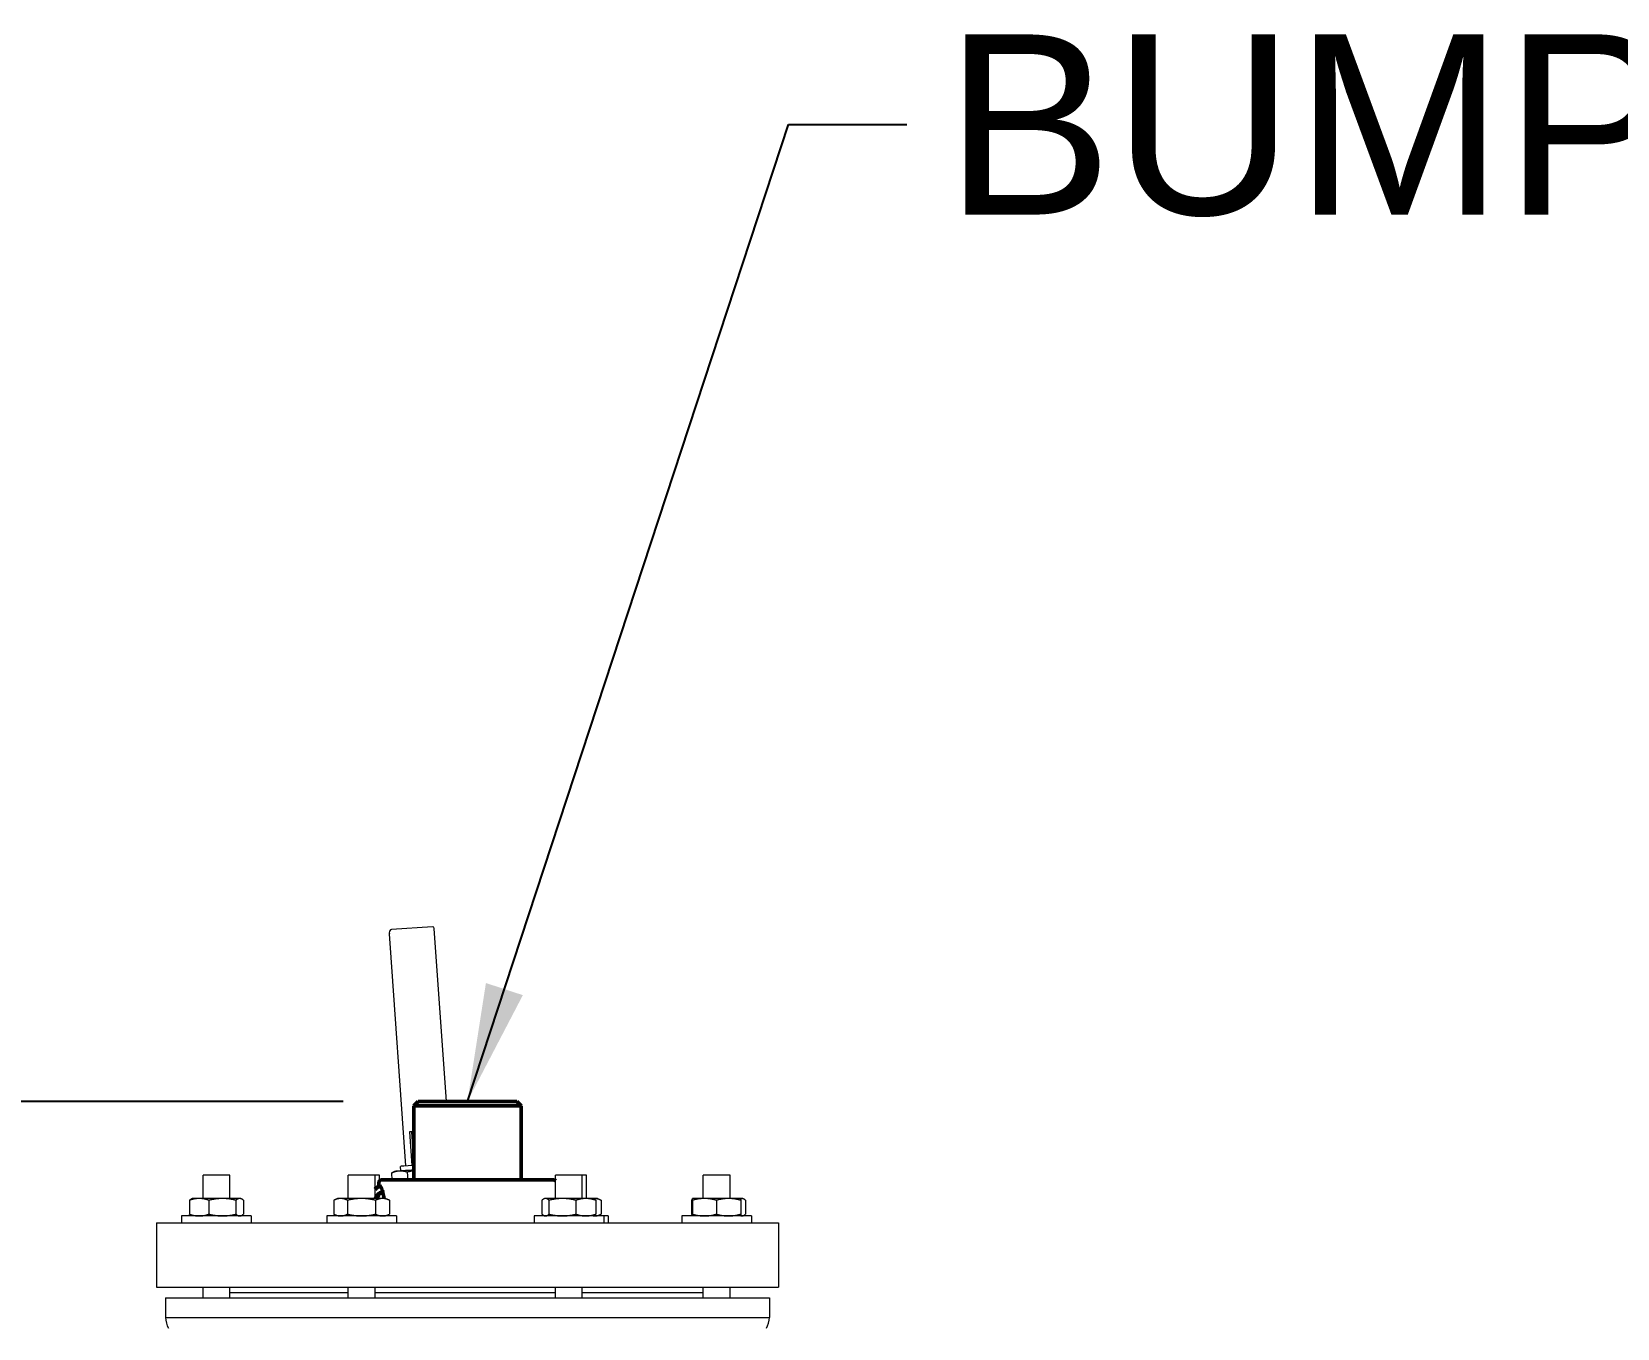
# Model space of a CAD drawing. Header units: inches. Extents: x 17 to 469, y 7 to 301.
# Drawn here: x 354.89 to 373.37, y 129.38 to 144.49 of the extents above; entities that cross this region are included whole.
import ezdxf

# ---------------------------------------------------------------- set-up
doc = ezdxf.new("R2010")
doc.units = ezdxf.units.IN
doc.header["$LTSCALE"] = 14
doc.header["$MEASUREMENT"] = 0
for name, color, linetype, lineweight in [('Dimension (ANSI)', 7, 'Continuous', 25), ('Symbol', 7, 'Continuous', 25), ('Visible (ANSI)', 7, 'Continuous', 50)]:
    doc.layers.add(name, color=color, linetype=linetype, lineweight=lineweight)
doc.styles.add('MEMCOR Medium', font='arial.ttf')
doc.styles.add('Standard D-E', font='arial.ttf')
doc.dimstyles.new('Default (ANSI)', dxfattribs={"dimscale": 14, "dimtxt": 0.15, "dimasz": 0.098425, "dimexe": 0.125, "dimexo": 0.0625, "dimgap": 0.031496, "dimtad": 0, "dimtih": 1, "dimtoh": 1, "dimdec": 4, "dimrnd": 1e-08, "dimzin": 3, "dimdsep": 46, "dimlunit": 5, "dimtxsty": 'MEMCOR Medium', "dimcen": 0.09, "dimdle": 0.393701, "dimclrd": 256, "dimclre": 256, "dimclrt": 256, "dimadec": 0, "dimazin": 1, "dimtfac": 0.8, "dimtofl": 0, "dimtmove": 0, "dimatfit": 3, "dimfxl": 1, "dimfrac": 1, "dimtolj": 1, "dimtzin": 4, "dimlwd": -1, "dimlwe": -1, "dimarcsym": 0})
doc.dimstyles.new('Default D-E$7', dxfattribs={"dimscale": 14, "dimtxt": 0.15, "dimasz": 0.098425, "dimexe": 0.125, "dimexo": 0.0625, "dimgap": 0.031496, "dimtad": 0, "dimtih": 1, "dimtoh": 1, "dimrnd": 1e-08, "dimzin": 4, "dimdsep": 46, "dimtxsty": 'Standard D-E', "dimcen": 0.09, "dimdle": 0.393701, "dimclrd": 256, "dimclre": 256, "dimclrt": 256, "dimadec": 0, "dimazin": 1, "dimtfac": 1, "dimtofl": 0, "dimtmove": 0, "dimatfit": 3, "dimfxl": 1, "dimtolj": 1, "dimtzin": 4, "dimlwd": -1, "dimlwe": -1, "dimarcsym": 0})

# ---------------------------------------------------------------- blocks, each defined once
blk = doc.blocks.new('*D28')
at = {"layer": 'Defpoints', "color": 0, "transparency": 16777216}
for p in [(297.357, 132.024), (359.397, 132.024), (339.738, 39.509)]:
    blk.add_point(p, dxfattribs=at)
at = {"layer": 'Dimension (ANSI)', "transparency": 16777216}
for p, q in [((358.522, 132.024), (295.607, 132.024)), ((297.357, 130.646), (297.357, 97.371)), ((297.357, 40.887), (297.357, 83.053)), ((338.863, 39.509), (295.607, 39.509))]:
    blk.add_line(p, q, dxfattribs=at)
for points in [[(297.127, 130.646), (297.587, 130.646), (297.357, 132.024)], [(297.127, 40.887), (297.587, 40.887), (297.357, 39.509)]]:
    blk.add_solid(points, dxfattribs=at)
at = {"layer": 'Dimension (ANSI)', "transparency": 16777216, "char_height": 2.1, "attachment_point": 5, "style": 'MEMCOR Medium'}
for s, insert in [('\\A1; \\fArial|b0|i0;92{\\H0.8x;\\S1#2;} in', (297.357, 92.358)), ('\\A1;[2349.9 mm]{\\P\\fArial|b0|i0;SHIPPING HEIGHT\\P\\fArial|b0|i0;REF.}', (297.357, 85.199))]:
    blk.add_mtext(s, dxfattribs=dict(at, insert=insert))

msp = doc.modelspace()

# ---------------------------------------------------------------- linework, layer by layer
at = {"layer": 'Visible (ANSI)', "linetype": 'Continuous', "lineweight": 18}
for p, q in [((359.255368, 131.271492), (359.063521, 133.975451)), ((359.063701, 133.980038), (359.068249, 134.010238)), ((359.563595, 134.058415), (359.087563, 134.027967)), ((359.72871, 132.024211), (359.585756, 134.039056)), ((359.32084, 131.670225), (359.297119, 131.668399)), ((359.297119, 131.668399), (359.322247, 131.275819)), ((359.347256, 131.671915), (359.32084, 131.670225)), ((359.32084, 131.670225), (359.345988, 131.27735)), ((359.123358, 131.208697), (359.098836, 131.195293)), ((359.196234, 131.213505), (359.191104, 131.267254)), ((359.270013, 131.199445), (359.275789, 131.109212)), ((357.203241, 131.164212), (356.890741, 131.164212)), ((356.890741, 130.892212), (356.890741, 131.164212)), ((357.203241, 130.892212), (357.203241, 131.164212)), ((358.89575, 131.164212), (358.58325, 131.164212)), ((358.58325, 130.892212), (358.58325, 131.164212)), ((358.89575, 130.892212), (358.89575, 131.164212)), ((358.946623, 131.164212), (358.89575, 131.164212)), ((358.946623, 131.1), (358.946623, 131.164212)), ((359.085922, 131.18746), (359.090931, 131.109212)), ((361.31039, 131.164212), (360.99789, 131.164212)), ((360.99789, 130.892212), (360.99789, 131.164212)), ((361.31039, 130.892212), (361.31039, 131.164212)), ((361.361263, 131.164212), (361.31039, 131.164212)), ((361.361263, 130.892212), (361.361263, 131.164212)), ((363.032699, 131.164212), (362.720199, 131.164212)), ((362.720199, 130.892212), (362.720199, 131.164212)), ((363.032699, 130.892212), (363.032699, 131.164212)), ((356.732297, 130.871905), (356.732297, 130.709519)), ((356.765491, 130.892212), (356.754867, 130.887258)), ((356.846211, 130.892212), (356.765491, 130.892212)), ((357.117473, 130.892212), (356.846211, 130.892212)), ((356.960126, 130.871905), (356.960126, 130.709519)), ((357.318253, 130.892212), (357.117473, 130.892212)), ((357.274821, 130.871905), (357.274821, 130.709519)), ((357.328491, 130.892212), (357.318253, 130.892212)), ((357.328491, 130.892212), (357.339116, 130.887258)), ((357.361686, 130.871905), (357.361686, 130.709519)), ((358.414464, 130.871905), (358.414464, 130.709519)), ((358.458, 130.892212), (358.416069, 130.872659)), ((358.494495, 130.892212), (358.458, 130.892212)), ((358.737043, 130.892212), (358.494495, 130.892212)), ((358.574525, 130.871905), (358.574525, 130.709519)), ((358.982048, 130.892212), (358.737043, 130.892212)), ((358.899561, 130.871905), (358.899561, 130.709519)), ((359.021, 130.892212), (358.982048, 130.892212)), ((359.021, 130.892212), (359.062931, 130.872659)), ((359.064536, 130.871905), (359.064536, 130.709519)), ((360.840914, 130.871905), (360.840914, 130.709519)), ((360.87264, 130.892212), (360.863379, 130.887893)), ((360.881607, 130.892212), (360.87264, 130.892212)), ((361.078913, 130.892212), (360.881607, 130.892212)), ((360.922299, 130.871905), (360.922299, 130.709519)), ((361.351446, 130.892212), (361.078913, 130.892212)), ((361.235526, 130.871905), (361.235526, 130.709519)), ((361.43564, 130.892212), (361.351446, 130.892212)), ((361.43564, 130.892212), (361.444902, 130.887893)), ((361.447562, 130.892212), (361.43564, 130.892212)), ((361.486513, 130.892212), (361.447562, 130.892212)), ((361.467367, 130.871905), (361.467367, 130.709519)), ((361.486513, 130.892212), (361.528444, 130.872659)), ((361.530049, 130.871905), (361.530049, 130.709519)), ((362.582827, 130.871905), (362.582827, 130.709519)), ((362.593542, 130.871905), (362.593542, 130.709519)), ((362.594949, 130.892212), (362.594939, 130.892207)), ((362.733577, 130.892212), (362.594949, 130.892212)), ((363.015067, 130.892212), (362.733577, 130.892212)), ((362.873613, 130.871905), (362.873613, 130.709519)), ((363.157939, 130.892212), (363.015067, 130.892212)), ((363.15652, 130.871905), (363.15652, 130.709519)), ((363.157949, 130.892212), (363.157939, 130.892212)), ((363.157949, 130.892212), (363.15796, 130.892207)), ((363.168784, 130.892212), (363.157949, 130.892212)), ((363.159357, 130.871905), (363.159357, 130.709519)), ((363.179022, 130.892212), (363.168784, 130.892212)), ((363.179022, 130.892212), (363.189646, 130.887258)), ((363.212216, 130.871905), (363.212216, 130.709519)), ((357.452991, 130.689212), (356.640991, 130.689212)), ((356.640991, 130.689212), (356.640991, 130.609212)), ((356.765491, 130.689212), (356.754867, 130.694166)), ((357.328491, 130.689212), (357.339116, 130.694166)), ((357.452991, 130.689212), (357.452991, 130.609212)), ((359.1455, 130.689212), (358.3335, 130.689212)), ((358.3335, 130.689212), (358.3335, 130.609212)), ((358.458, 130.689212), (358.416069, 130.708765)), ((359.021, 130.689212), (359.062931, 130.708765)), ((359.1455, 130.689212), (359.1455, 130.609212)), ((361.56014, 130.689212), (360.74814, 130.689212)), ((360.74814, 130.689212), (360.74814, 130.609212)), ((360.87264, 130.689212), (360.863379, 130.693531)), ((361.43564, 130.689212), (361.444902, 130.693531)), ((361.486513, 130.689212), (361.528444, 130.708765)), ((361.56014, 130.689212), (361.56014, 130.609212)), ((361.611013, 130.689212), (361.56014, 130.689212)), ((361.611013, 130.689212), (361.611013, 130.609212)), ((363.282449, 130.689212), (362.470449, 130.689212)), ((362.470449, 130.689212), (362.470449, 130.609212)), ((362.594949, 130.689212), (362.594939, 130.689217)), ((363.157949, 130.689212), (363.15796, 130.689217)), ((363.179022, 130.689212), (363.189646, 130.694166)), ((363.282449, 130.689212), (363.282449, 130.609212)), ((356.347256, 130.609212), (363.597256, 130.609212)), ((356.347256, 130.609212), (356.347256, 129.859212)), ((363.597256, 130.609212), (363.597256, 129.859212)), ((356.347256, 129.859212), (363.597256, 129.859212)), ((356.452256, 129.734212), (363.492256, 129.734212)), ((356.452256, 129.734212), (356.452256, 129.506014)), ((356.890741, 129.734212), (356.890741, 129.859212)), ((357.203241, 129.734212), (357.203241, 129.859212)), ((357.203241, 129.795033), (358.58325, 129.795033)), ((358.58325, 129.734212), (358.58325, 129.859212)), ((358.89575, 129.734212), (358.89575, 129.859212)), ((358.89575, 129.795033), (360.99789, 129.795033)), ((360.99789, 129.734212), (360.99789, 129.859212)), ((361.31039, 129.734212), (361.31039, 129.859212)), ((361.31039, 129.795033), (362.720199, 129.795033)), ((362.720199, 129.734212), (362.720199, 129.859212)), ((363.032699, 129.734212), (363.032699, 129.859212)), ((363.492256, 129.734212), (363.492256, 129.506014)), ((356.452256, 129.506014), (363.492256, 129.506014))]:
    msp.add_line(p, q, dxfattribs=at)
at = {"layer": 'Visible (ANSI)'}
for p, q in [((359.397256, 132.024211), (359.347256, 131.974211)), ((360.597256, 131.974211), (359.347256, 131.974211)), ((359.347256, 131.109212), (359.347256, 131.974211)), ((359.397256, 132.024211), (360.547256, 132.024211)), ((360.547256, 132.024211), (360.597256, 131.974211)), ((360.597256, 131.109212), (360.597256, 131.974211)), ((358.941006, 131.041505), (358.941006, 131.084212)), ((360.978506, 131.109212), (358.966006, 131.109212))]:
    msp.add_line(p, q, dxfattribs=at)
at = {"layer": 'Visible (ANSI)', "linetype": 'Continuous', "lineweight": 18}
for centre, radius, start, end in [((359.084348, 133.976928), 0.02088, 171.4359098, 184.0583682), ((359.088896, 134.007129), 0.02088, 93.6598701, 171.4359098), ((359.564928, 134.037578), 0.02088, 4.0583682, 93.6598701), ((356.740769, 129.521212), 0.288913, 183.0153263, 209.3417204), ((363.203744, 129.521212), 0.288913, 330.6582796, 356.9846737)]:
    msp.add_arc(centre, radius, start, end, dxfattribs=at)
at = {"layer": 'Visible (ANSI)'}
for centre, start, end in [((358.966006, 131.084212), 90, 180), ((360.978506, 131.084212), 39.1630349, 90)]:
    msp.add_arc(centre, 0.025, start, end, dxfattribs=at)
at = {"layer": 'Visible (ANSI)', "linetype": 'Continuous', "lineweight": 18}
for centre, major_axis, start_param, end_param in [((359.612357, 131.239997), (-0.488999, -0.0313), 5.811414129, 6.281989851), ((359.612357, 131.239997), (0.488999, 0.0313), 2.14372812, 2.669822004), ((359.6089, 131.293997), (-0.417797, -0.026742), 5.38908261, 6.283202727)]:
    msp.add_ellipse(centre, major_axis=major_axis, ratio=0.00055745, start_param=start_param, end_param=end_param, dxfattribs=at)
at = {"layer": 'Visible (ANSI)'}
for centre, major_axis, start_param, end_param in [((358.993909, 130.859212), (0, 0.1875), 0.262870928, 0.66762012), ((358.98857, 130.859212), (0, 0.1775), 0.204512701, 0.666743615), ((358.98857, 130.859212), (0, -0.108253), 3.665191429, 4.402617562), ((358.98857, 130.859212), (0, 0.108253), 0.035926806, 0.523598776)]:
    msp.add_ellipse(centre, major_axis=major_axis, ratio=0.845579857, start_param=start_param, end_param=end_param, dxfattribs=at)
at = {"layer": 'Visible (ANSI)', "linetype": 'Continuous', "lineweight": 18}
for points, weights in [([(359.176765, 131.21224), (359.132563, 131.209362), (359.085922, 131.18746)], [1, 1.0562990584, 1.07162109099]), ([(359.085922, 131.18746), (359.092449, 131.191801), (359.098836, 131.195293)], [1.07162109099, 1.06838794082, 1.06333022529]), ([(359.270013, 131.199445), (359.220967, 131.215118), (359.176765, 131.21224)], [1.07162109099, 1.0562990584, 1]), ([(359.347256, 131.216414), (359.309506, 131.20951), (359.270013, 131.199445)], [1.05264137071, 1.06545229951, 1.07162109099]), ([(356.846211, 130.892212), (356.793343, 130.892212), (356.732297, 130.871905)], [1, 1.0379548493, 1]), ([(356.732297, 130.871905), (356.744184, 130.882276), (356.754867, 130.887258)], [1, 1.01903065952, 1.01897727532]), ([(356.960126, 130.871905), (356.899079, 130.892212), (356.846211, 130.892212)], [1, 1.0379548493, 1]), ([(357.117473, 130.892212), (357.044448, 130.892212), (356.960126, 130.871905)], [1, 1.0379548493, 1]), ([(357.274821, 130.871905), (357.190499, 130.892212), (357.117473, 130.892212)], [1, 1.0379548493, 1]), ([(357.318253, 130.892212), (357.298096, 130.892212), (357.274821, 130.871905)], [1, 1.0379548493, 1]), ([(357.361686, 130.871905), (357.338411, 130.892212), (357.318253, 130.892212)], [1, 1.0379548493, 1]), ([(358.494495, 130.892212), (358.457352, 130.892212), (358.414464, 130.871905)], [1, 1.0379548493, 1]), ([(358.574525, 130.871905), (358.531637, 130.892212), (358.494495, 130.892212)], [1, 1.0379548493, 1]), ([(358.737043, 130.892212), (358.661618, 130.892212), (358.574525, 130.871905)], [1, 1.0379548493, 1]), ([(358.899561, 130.871905), (358.812468, 130.892212), (358.737043, 130.892212)], [1, 1.0379548493, 1]), ([(358.982048, 130.892212), (358.943766, 130.892212), (358.899561, 130.871905)], [1, 1.0379548493, 1]), ([(359.064536, 130.871905), (359.020331, 130.892212), (358.982048, 130.892212)], [1, 1.0379548493, 1]), ([(359.062931, 130.872659), (359.063731, 130.872286), (359.064536, 130.871905)], [1.00134783282, 1.00068632708, 1]), ([(360.881607, 130.892212), (360.862721, 130.892212), (360.840914, 130.871905)], [1, 1.0379548493, 1]), ([(360.922299, 130.871905), (360.900492, 130.892212), (360.881607, 130.892212)], [1, 1.0379548493, 1]), ([(361.078913, 130.892212), (361.006228, 130.892212), (360.922299, 130.871905)], [1, 1.0379548493, 1]), ([(361.235526, 130.871905), (361.151597, 130.892212), (361.078913, 130.892212)], [1, 1.0379548493, 1]), ([(361.351446, 130.892212), (361.297647, 130.892212), (361.235526, 130.871905)], [1, 1.0379548493, 1]), ([(361.467367, 130.871905), (361.405245, 130.892212), (361.351446, 130.892212)], [1, 1.0379548493, 1]), ([(361.447562, 130.892212), (361.442032, 130.892212), (361.436485, 130.891818)], [1, 1.00531032451, 1.00913469679]), ([(361.444902, 130.887893), (361.455509, 130.882947), (361.467367, 130.871905)], [1.01888705873, 1.02028697131, 1]), ([(361.530049, 130.871905), (361.485844, 130.892212), (361.447562, 130.892212)], [1, 1.0379548493, 1]), ([(361.528444, 130.872659), (361.529245, 130.872286), (361.530049, 130.871905)], [1.00134783282, 1.00068632708, 1]), ([(362.582827, 130.871905), (362.588528, 130.87688), (362.593903, 130.880585)], [1, 1.0090383393, 1.01377200719]), ([(362.593677, 130.875382), (362.588315, 130.873731), (362.582827, 130.871905)], [1.00602302446, 1.00329810217, 1]), ([(362.593542, 130.871905), (362.59429, 130.891905), (362.594939, 130.892207)], [1, 1.03735902917, 1.00117293374]), ([(362.733577, 130.892212), (362.668587, 130.892212), (362.593542, 130.871905)], [1, 1.0379548493, 1]), ([(362.873613, 130.871905), (362.798568, 130.892212), (362.733577, 130.892212)], [1, 1.0379548493, 1]), ([(363.015067, 130.892212), (362.949418, 130.892212), (362.873613, 130.871905)], [1, 1.0379548493, 1]), ([(363.15652, 130.871905), (363.080715, 130.892212), (363.015067, 130.892212)], [1, 1.0379548493, 1]), ([(363.157939, 130.892212), (363.15728, 130.892212), (363.15652, 130.871905)], [1, 1.0379548493, 1]), ([(363.159357, 130.871905), (363.158597, 130.892212), (363.157939, 130.892212)], [1, 1.0379548493, 1]), ([(363.168784, 130.892212), (363.163558, 130.892212), (363.158281, 130.890939)], [1, 1.00957055719, 1.01431456038]), ([(363.212216, 130.871905), (363.188941, 130.892212), (363.168784, 130.892212)], [1, 1.0379548493, 1]), ([(356.732297, 130.709519), (356.793343, 130.689212), (356.846211, 130.689212)], [1, 1.0379548493, 1]), ([(356.754867, 130.694166), (356.744184, 130.699148), (356.732297, 130.709519)], [1.01897727532, 1.01903065952, 1]), ([(356.846211, 130.689212), (356.899079, 130.689212), (356.960126, 130.709519)], [1, 1.0379548493, 1]), ([(356.960126, 130.709519), (357.044448, 130.689212), (357.117473, 130.689212)], [1, 1.0379548493, 1]), ([(357.117473, 130.689212), (357.190499, 130.689212), (357.274821, 130.709519)], [1, 1.0379548493, 1]), ([(357.274821, 130.709519), (357.298096, 130.689212), (357.318253, 130.689212)], [1, 1.0379548493, 1]), ([(357.318253, 130.689212), (357.338411, 130.689212), (357.361686, 130.709519)], [1, 1.0379548493, 1]), ([(358.414464, 130.709519), (358.457352, 130.689212), (358.494495, 130.689212)], [1, 1.0379548493, 1]), ([(358.494495, 130.689212), (358.531637, 130.689212), (358.574525, 130.709519)], [1, 1.0379548493, 1]), ([(358.574525, 130.709519), (358.661618, 130.689212), (358.737043, 130.689212)], [1, 1.0379548493, 1]), ([(358.737043, 130.689212), (358.812468, 130.689212), (358.899561, 130.709519)], [1, 1.0379548493, 1]), ([(358.899561, 130.709519), (358.943766, 130.689212), (358.982048, 130.689212)], [1, 1.0379548493, 1]), ([(358.982048, 130.689212), (359.020331, 130.689212), (359.064536, 130.709519)], [1, 1.0379548493, 1]), ([(359.064536, 130.709519), (359.063731, 130.709138), (359.062931, 130.708765)], [1, 1.00068632708, 1.00134783282]), ([(360.840914, 130.709519), (360.862721, 130.689212), (360.881607, 130.689212)], [1, 1.0379548493, 1]), ([(360.881607, 130.689212), (360.900492, 130.689212), (360.922299, 130.709519)], [1, 1.0379548493, 1]), ([(360.922299, 130.709519), (361.006228, 130.689212), (361.078913, 130.689212)], [1, 1.0379548493, 1]), ([(361.078913, 130.689212), (361.151597, 130.689212), (361.235526, 130.709519)], [1, 1.0379548493, 1]), ([(361.235526, 130.709519), (361.297647, 130.689212), (361.351446, 130.689212)], [1, 1.0379548493, 1]), ([(361.351446, 130.689212), (361.405245, 130.689212), (361.467367, 130.709519)], [1, 1.0379548493, 1]), ([(361.436485, 130.689606), (361.442032, 130.689212), (361.447562, 130.689212)], [1.00913469679, 1.00531032451, 1]), ([(361.467367, 130.709519), (361.455509, 130.698477), (361.444902, 130.693531)], [1, 1.02028697131, 1.01888705873]), ([(361.447562, 130.689212), (361.485844, 130.689212), (361.530049, 130.709519)], [1, 1.0379548493, 1]), ([(361.530049, 130.709519), (361.529245, 130.709138), (361.528444, 130.708765)], [1, 1.00068632708, 1.00134783282]), ([(362.593903, 130.700839), (362.588528, 130.704545), (362.582827, 130.709519)], [1.01377200719, 1.0090383393, 1]), ([(362.582827, 130.709519), (362.588315, 130.707693), (362.593677, 130.706042)], [1, 1.00329810217, 1.00602302446]), ([(362.594939, 130.689217), (362.59429, 130.689519), (362.593542, 130.709519)], [1.00117293374, 1.03735902917, 1]), ([(362.593542, 130.709519), (362.668587, 130.689212), (362.733577, 130.689212)], [1, 1.0379548493, 1]), ([(362.733577, 130.689212), (362.798568, 130.689212), (362.873613, 130.709519)], [1, 1.0379548493, 1]), ([(362.873613, 130.709519), (362.949418, 130.689212), (363.015067, 130.689212)], [1, 1.0379548493, 1]), ([(363.015067, 130.689212), (363.080715, 130.689212), (363.15652, 130.709519)], [1, 1.0379548493, 1]), ([(363.15652, 130.709519), (363.15728, 130.689212), (363.157939, 130.689212)], [1, 1.0379548493, 1]), ([(363.157939, 130.689212), (363.158597, 130.689212), (363.159357, 130.709519)], [1, 1.0379548493, 1]), ([(363.158281, 130.690485), (363.163558, 130.689212), (363.168784, 130.689212)], [1.01431456038, 1.00957055719, 1]), ([(363.168784, 130.689212), (363.188941, 130.689212), (363.212216, 130.709519)], [1, 1.0379548493, 1])]:
    msp.add_rational_spline(points, weights, degree=2, dxfattribs=at)
at = {"layer": 'Visible (ANSI)'}
msp.add_open_spline([(358.997878, 130.892198), (358.996978, 130.904192), (358.995611, 130.916025), (358.990433, 130.948616), (358.985597, 130.967632), (358.973347, 131.005715), (358.965012, 131.022436), (358.951616, 131.042904), (358.946622, 131.046712), (358.941207, 131.046712), (358.940377, 131.042907), (358.941631, 131.036185)], degree=3, knots=[-2.094877949, -2.094877949, -2.094877949, -2.094877949, -2.004394778, -2.004394778, -1.831028192, -1.831028192, -1.558042883, -1.558042883, -1.285057573, -1.285057573, -1.009395037, -1.009395037, -1.009395037, -1.009395037], dxfattribs=at)
for points, weights in [([(358.942802, 130.952962), (358.936982, 130.920624), (358.920161, 130.892212)], [1.19489831607, 1.31658606657, 1.27805963859]), ([(358.988875, 130.952962), (358.969921, 130.952962), (358.942802, 130.952962)], [1.28465775361, 1.27162587664, 1.19489831607])]:
    msp.add_rational_spline(points, weights, degree=2, dxfattribs=at)

# ---------------------------------------------------------------- texts
at = {"layer": 'Symbol', "insert": (365.534358, 144.460351), "char_height": 2.10000007, "width": 25.11356797, "attachment_point": 1, "style": 'Standard D-E'}
msp.add_mtext('\\fArial|b0|i0;BUMP ASSEMBLY', dxfattribs=at)

# ---------------------------------------------------------------- dimensions: what is measured, and where the dimension line sits
at = {"layer": 'Dimension (ANSI)'}
dim = msp.add_linear_dim(base=(297.357054, 132.024211), p1=(339.737689, 39.509211), p2=(359.397256, 132.024211), angle=90, text=' \\fArial|b0|i0;<> in\\X[2349.9 mm]{\\P\\fArial|b0|i0;SHIPPING HEIGHT\\P\\fArial|b0|i0;REF.}', dimstyle='Default (ANSI)', override={"dimgap": 0.031496, "dimdec": 4, "dimpost": '', "dimtol": 0, "dimlim": 0, "dimtp": 0, "dimtm": 0, "dimtdec": 2, "dimatfit": 1}, dxfattribs=at)
dim.commit()
dim.dimension.update_dxf_attribs({"geometry": '*D28', "text_midpoint": (297.357054, 90.212079), "dimtype": 160})

# ---------------------------------------------------------------- leaders
at = {"layer": 'Symbol', "annotation_type": 0, "has_hookline": 1, "hookline_direction": 0, "text_width": 24.869101}
msp.add_leader([(359.972256, 132.024211), (363.71546, 143.410351), (365.093413, 143.410351)], dimstyle='Default D-E$7', override={"dimtad": 0}, dxfattribs=at)

doc.saveas('drawing.dxf')
